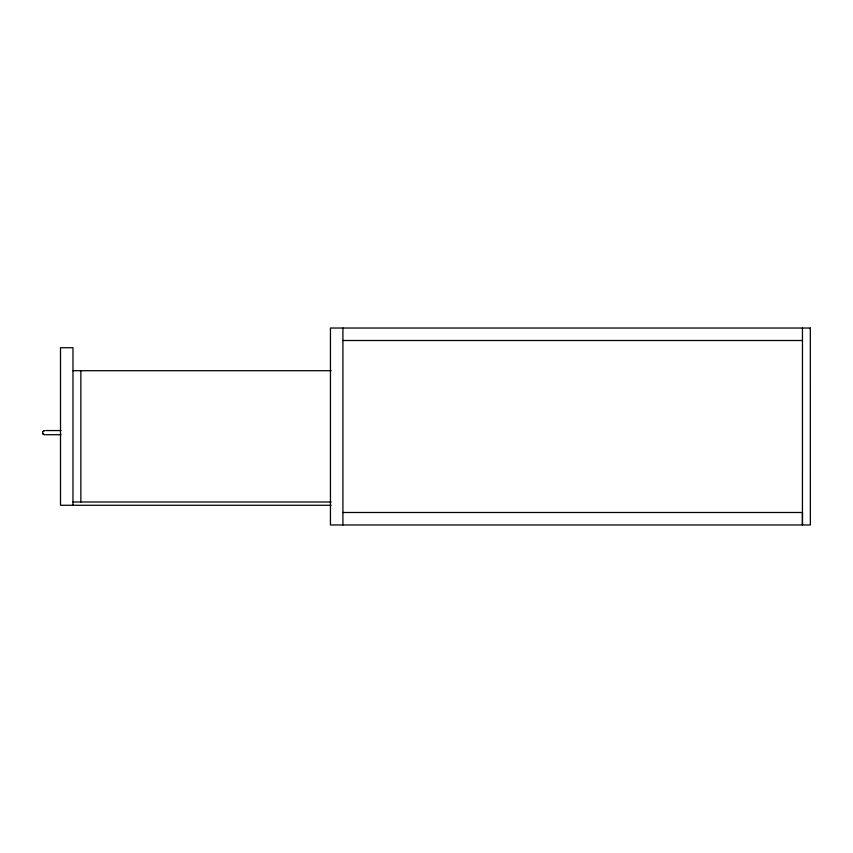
<?xml version="1.0" encoding="UTF-8"?>
<svg xmlns="http://www.w3.org/2000/svg" width="853" height="853" viewBox="0 0 853 853"><rect width="100%" height="100%" fill="white"/><g stroke="black" fill="none" stroke-linecap="round" stroke-linejoin="round"><path stroke-width="1.28" d="M44.441 434.721L42.65 433.676L42.65 431.597L44.441 430.552M42.65 431.597L44.463 430.552M342.917 340.507L802.47 340.507M72.974 370.703L331.145 370.703M45.657 430.552L60.989 430.552M45.657 434.721L60.989 434.721M72.974 501.99L331.145 501.99M331.124 505.275L60.51 505.275L60.51 347.725L72.974 347.725L72.974 505.275M342.917 512.493L802.47 512.493L802.438 524.968L802.47 328.032M42.65 433.676L44.463 434.721M342.917 328.032L342.917 524.968M80.854 370.703L80.854 501.99M810.35 328.032L330.442 328.032L330.442 524.968L810.35 524.968L810.318 328.032"/></g></svg>
